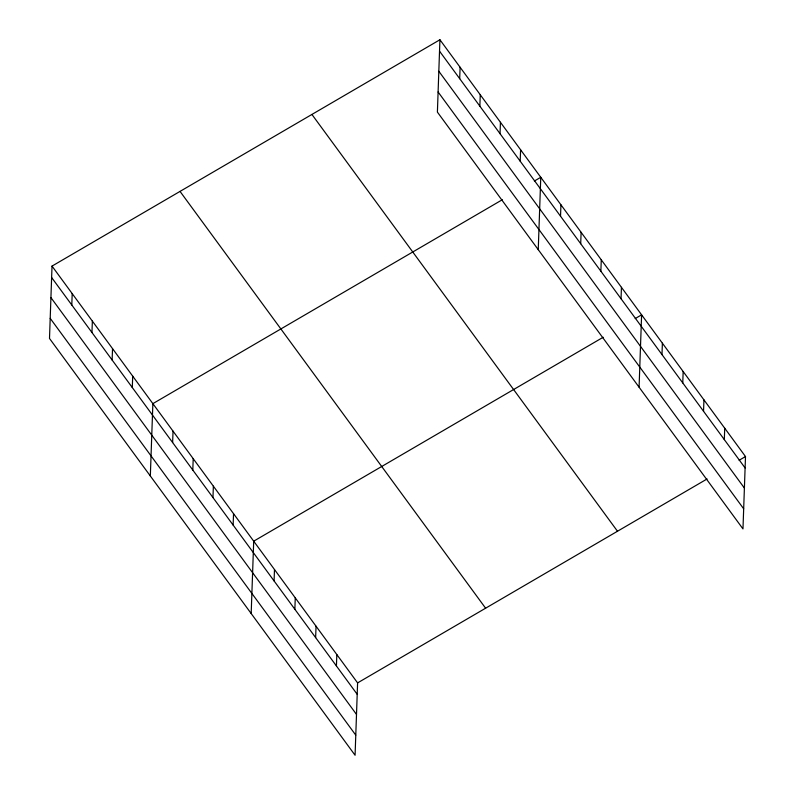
<?xml version="1.0" encoding="UTF-8"?>
<svg xmlns="http://www.w3.org/2000/svg" width="795" height="795" viewBox="0 0 795 795"><rect width="100%" height="100%" fill="white"/><g stroke="black" fill="none" stroke-linecap="round" stroke-linejoin="round"><path stroke-width="1.19" d="M52.023 266.096L49.499 338.451L355.077 755.25L357.601 682.895L52.023 266.096L439.923 39.75L745.501 456.549L742.977 528.904L437.399 112.105L439.923 39.75M71.798 305.012L72.196 293.603M91.962 332.519L92.359 321.12M112.135 360.036L112.532 348.627M132.298 387.543L132.695 376.134M150.334 475.996L152.869 403.641L502.361 199.704M172.634 442.557L173.032 431.148M192.807 470.064L193.205 458.655M212.971 497.571L213.368 486.172M233.134 525.088L233.541 513.679M251.18 613.541L253.704 541.186L603.206 337.249M274.086 580.936L274.484 569.528M294.866 609.278L295.263 597.87M315.645 637.62L316.042 626.212M336.424 665.962L336.822 654.553M459.699 78.665L460.096 67.257M479.862 106.172L480.26 94.764M500.035 133.679L500.433 122.281M520.198 161.196L520.596 149.788M538.245 249.65L540.769 177.295L534.369 181.031M560.535 216.21L560.932 204.802M580.708 243.717L581.105 232.309M600.871 271.224L601.268 259.816M621.044 298.731L621.442 287.333M639.081 387.185L641.605 314.84L635.205 318.576M661.987 354.59L662.384 343.182M682.766 382.932L683.163 371.523M703.545 411.273L703.943 399.865M724.325 439.615L724.722 428.207M357.601 682.895L707.093 478.958M739.102 460.285L745.501 456.549M439.526 51.158L745.104 467.957M438.83 71.272L744.398 488.07M438.105 91.991L743.673 508.79M311.918 114.44L617.496 531.249M180.038 191.406L485.606 608.205M51.625 277.505L357.203 694.303M50.93 297.618L356.498 714.417M50.204 318.338L355.772 735.136"/></g></svg>
